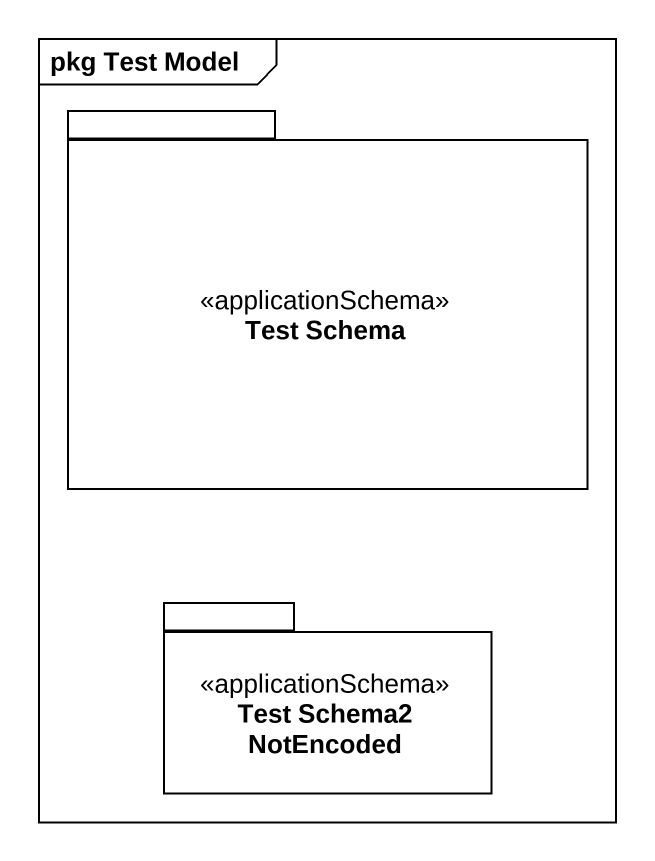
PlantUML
@startuml
mainframe pkg Test Model
package "Test Schema" as Test_Schema <<applicationSchema>> {
}
package "Test Schema2 NotEncoded" as Test_Schema2_NotEncoded <<applicationSchema>> {
}
@enduml
